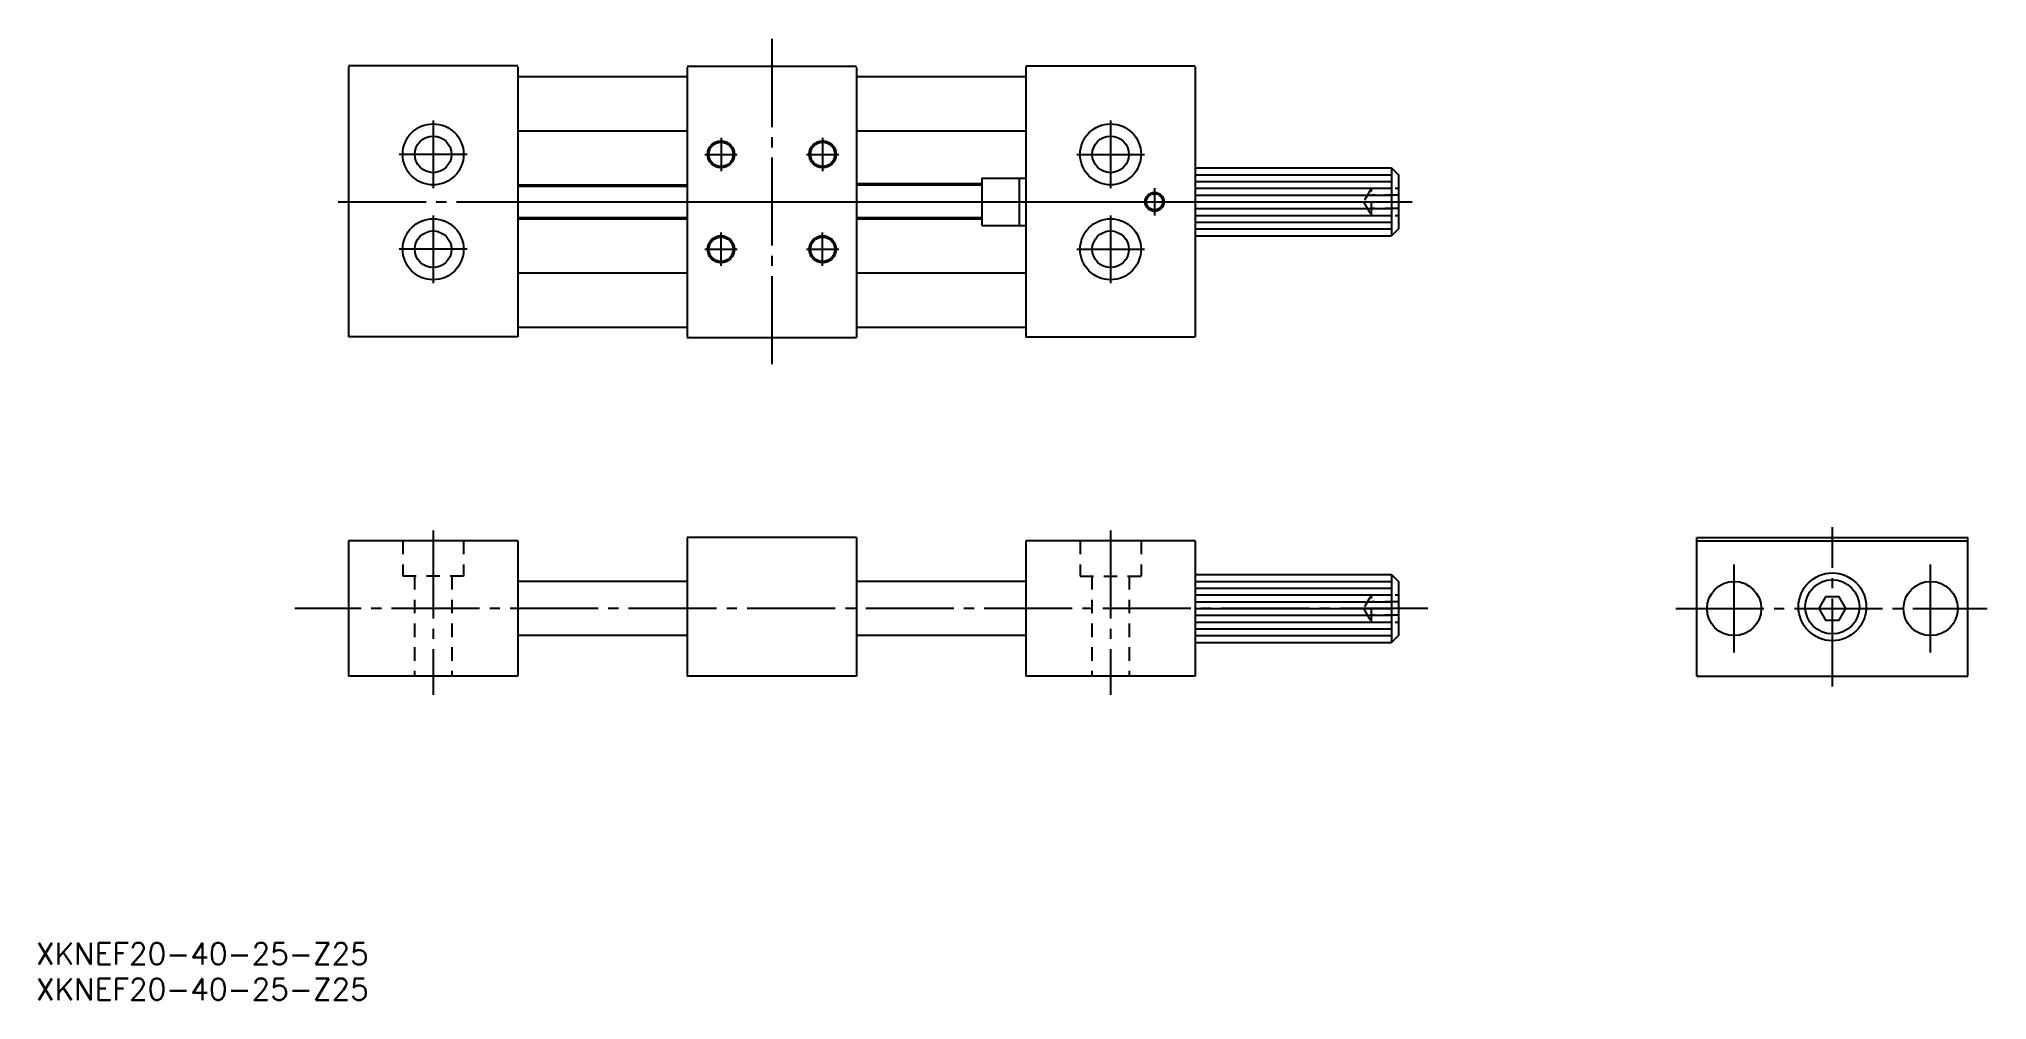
# Model space of a CAD drawing. Extents: x -21 to 267, y 20 to 161.
import ezdxf

# ---------------------------------------------------------------- set-up
doc = ezdxf.new("R2010")
doc.units = 0
doc.linetypes.add('CENTER', pattern=[17.5, 13, -1.5, 1.5, -1.5])
doc.linetypes.add('DASHED', pattern=[3.5, 2, -1.5])
doc.layers.get('0').update_dxf_attribs({"linetype": 'CONTINUOUS'})
doc.layers.add('CENTER', color=1, linetype='CENTER')
doc.styles.get("Standard").update_dxf_attribs({"font": 'txt.shx', "bigfont": 'extfont.shx'})

msp = doc.modelspace()

# ---------------------------------------------------------------- linework, layer by layer
at = {"color": 7, "linetype": 'CONTINUOUS'}
for p, q in [((50, 157.45), (25, 157.45)), ((25, 157.26), (25, 117.45)), ((50, 157.26), (50, 117.45)), ((50, 155.85), (75, 155.85)), ((75, 157.36), (100, 157.36)), ((75, 157.17), (75, 117.36)), ((100, 157.17), (100, 117.36)), ((100, 155.85), (125, 155.85)), ((125, 157.45), (150, 157.45)), ((125, 157.26), (125, 117.45)), ((150, 157.26), (150, 117.45)), ((50, 147.85), (75, 147.85)), ((100, 147.85), (125, 147.85)), ((150, 142.36), (179, 142.36)), ((179, 142.36), (180, 141.36)), ((179, 142.36), (179, 132.36)), ((180, 141.36), (180, 133.36)), ((50, 139.86), (75, 139.86)), ((100, 140.06), (118.5, 140.06)), ((118.5, 140.86), (118.5, 133.86)), ((118.5, 140.86), (125, 140.86)), ((124, 140.86), (124, 133.86)), ((50, 134.86), (75, 134.86)), ((100, 134.86), (118.5, 134.86)), ((118.5, 133.86), (125, 133.86)), ((150, 132.36), (179, 132.36)), ((180, 133.36), (179, 132.36)), ((50, 126.87), (75, 126.87)), ((100, 126.87), (125, 126.87)), ((50, 118.87), (75, 118.87)), ((100, 118.87), (125, 118.87)), ((50, 117.45), (25, 117.45)), ((75, 117.36), (100, 117.36)), ((125, 117.45), (150, 117.45)), ((50, 87.34), (25, 87.34)), ((25, 87.34), (25, 67.34)), ((50, 87.34), (50, 67.34)), ((100, 87.84), (75, 87.84)), ((75, 87.84), (75, 67.34)), ((100, 87.84), (100, 67.34)), ((150, 87.34), (125, 87.34)), ((125, 87.34), (125, 67.34)), ((150, 87.34), (150, 67.34)), ((224.06, 87.84), (264.06, 87.84)), ((224.06, 67.34), (224.06, 87.84)), ((224.06, 87.34), (264.06, 87.34)), ((264.06, 67.34), (264.06, 87.84)), ((75, 81.34), (50, 81.34)), ((125, 81.34), (100, 81.34)), ((150, 82.34), (179, 82.34)), ((179, 82.34), (180, 81.34)), ((179, 82.34), (179, 72.34)), ((180, 81.34), (180, 73.34)), ((75, 73.34), (50, 73.34)), ((125, 73.34), (100, 73.34)), ((150, 72.34), (179, 72.34)), ((180, 73.34), (179, 72.34)), ((50, 67.34), (25, 67.34)), ((100, 67.34), (75, 67.34)), ((150, 67.34), (125, 67.34)), ((224.06, 67.34), (264.06, 67.34))]:
    msp.add_line(p, q, dxfattribs=at)
at = {"color": 3, "linetype": 'CONTINUOUS'}
for p, q in [((150, 141.36), (179, 141.36)), ((50, 139.66), (75, 139.66)), ((100, 139.86), (118.5, 139.86)), ((150, 140.36), (179, 140.36)), ((150, 139.36), (179, 139.36)), ((150, 138.36), (179, 138.36)), ((150, 137.36), (179, 137.36)), ((150, 136.36), (179, 136.36)), ((150, 135.36), (179, 135.36)), ((50, 135.06), (75, 135.06)), ((100, 135.06), (118.5, 135.06)), ((150, 134.36), (179, 134.36)), ((150, 133.36), (179, 133.36)), ((150, 81.34), (179, 81.34)), ((150, 80.34), (179, 80.34)), ((150, 79.34), (179, 79.34)), ((150, 78.34), (179, 78.34)), ((150, 77.34), (179, 77.34)), ((150, 76.34), (179, 76.34)), ((150, 75.34), (179, 75.34)), ((150, 74.34), (179, 74.34)), ((150, 73.34), (179, 73.34))]:
    msp.add_line(p, q, dxfattribs=at)
at = {"color": 3, "linetype": 'DASHED'}
for p, q in [((176, 139.36), (174.85, 137.36)), ((176, 135.36), (176, 139.36)), ((176, 139.36), (180, 139.36)), ((180, 138.36), (176, 138.36)), ((174.85, 137.36), (176, 135.36)), ((180, 136.36), (176, 136.36)), ((176, 135.36), (180, 135.36)), ((33, 87.34), (33, 82.14)), ((42, 87.34), (42, 82.14)), ((133, 87.34), (133, 82.14)), ((142, 87.34), (142, 82.14)), ((42, 82.14), (33, 82.14)), ((34.75, 82.14), (34.75, 67.34)), ((40.25, 82.14), (40.25, 67.34)), ((133, 82.14), (142, 82.14)), ((134.75, 82.14), (134.75, 67.34)), ((140.25, 82.14), (140.25, 67.34)), ((176, 79.34), (174.85, 77.34)), ((176, 75.34), (176, 79.34)), ((176, 79.34), (180, 79.34)), ((180, 78.34), (176, 78.34)), ((174.85, 77.34), (176, 75.34)), ((180, 76.34), (176, 76.34)), ((176, 75.34), (180, 75.34))]:
    msp.add_line(p, q, dxfattribs=at)
at = {"color": 3, "linetype": 'CONTINUOUS'}
msp.add_lwpolyline([(243.06, 79.07), (242.06, 77.34), (243.06, 75.61), (245.06, 75.61), (246.06, 77.34), (245.06, 79.07)], close=True, dxfattribs=at)
for centre, radius in [((37.5, 144.36), 4.5), ((137.5, 144.36), 4.5), ((80, 144.36), 2), ((95, 144.36), 2), ((144, 137.36), 1.4), ((144, 137.36), 1.4), ((37.5, 130.36), 4.5), ((80, 130.36), 2), ((95, 130.36), 2), ((137.5, 130.36), 4.5)]:
    msp.add_circle(centre, radius, dxfattribs=at)
at = {"color": 7, "linetype": 'CONTINUOUS'}
for centre, radius in [((37.5, 144.36), 2.7), ((137.5, 144.36), 2.7), ((80, 144.36), 1.8), ((95, 144.36), 1.8), ((144, 137.36), 1.2), ((144, 137.36), 1.2), ((37.5, 130.36), 2.7), ((137.5, 130.36), 2.7), ((80, 130.36), 1.8), ((95, 130.36), 1.8), ((229.56, 77.34), 4), ((244.06, 77.59), 5), ((244.06, 77.59), 4), ((258.56, 77.34), 4)]:
    msp.add_circle(centre, radius, dxfattribs=at)
at = {"layer": 'CENTER', "color": 1, "linetype": 'CENTER'}
for p, q in [((87.5, 161.39), (87.5, 112.55)), ((37.5, 149.36), (37.5, 139.36)), ((80, 146.79), (80, 141.87)), ((95, 146.79), (95, 141.87)), ((137.5, 149.36), (137.5, 139.36)), ((42.5, 144.36), (32.5, 144.36)), ((77.6, 144.36), (82.4, 144.36)), ((92.6, 144.36), (97.4, 144.36)), ((132.5, 144.36), (142.5, 144.36)), ((144, 139.36), (144, 135.36)), ((23.46, 137.36), (182.03, 137.36)), ((37.5, 135.36), (37.5, 125.36)), ((50, 137.36), (182.03, 137.36)), ((137.5, 135.36), (137.5, 125.36)), ((142, 137.36), (146, 137.36)), ((80, 127.92), (80, 132.85)), ((95, 127.92), (95, 132.85)), ((42.5, 130.36), (32.5, 130.36)), ((77.6, 130.36), (82.4, 130.36)), ((92.6, 130.36), (97.4, 130.36)), ((132.5, 130.36), (142.5, 130.36)), ((244.06, 65.84), (244.06, 89.34)), ((37.5, 88.85), (37.5, 64.62)), ((137.5, 88.85), (137.5, 64.62)), ((229.56, 70.84), (229.56, 83.84)), ((258.56, 70.84), (258.56, 83.84)), ((184.35, 77.34), (17.07, 77.34)), ((220.96, 77.34), (266.89, 77.34))]:
    msp.add_line(p, q, dxfattribs=at)

# ---------------------------------------------------------------- texts
at = {"color": 7, "linetype": 'CONTINUOUS'}
for p in [(-21.11, 24.79), (-21.11, 19.57)]:
    msp.add_text('XKNEF20-40-25-Z25', height=3.2, dxfattribs=at).set_placement(p)

doc.saveas('drawing.dxf')
